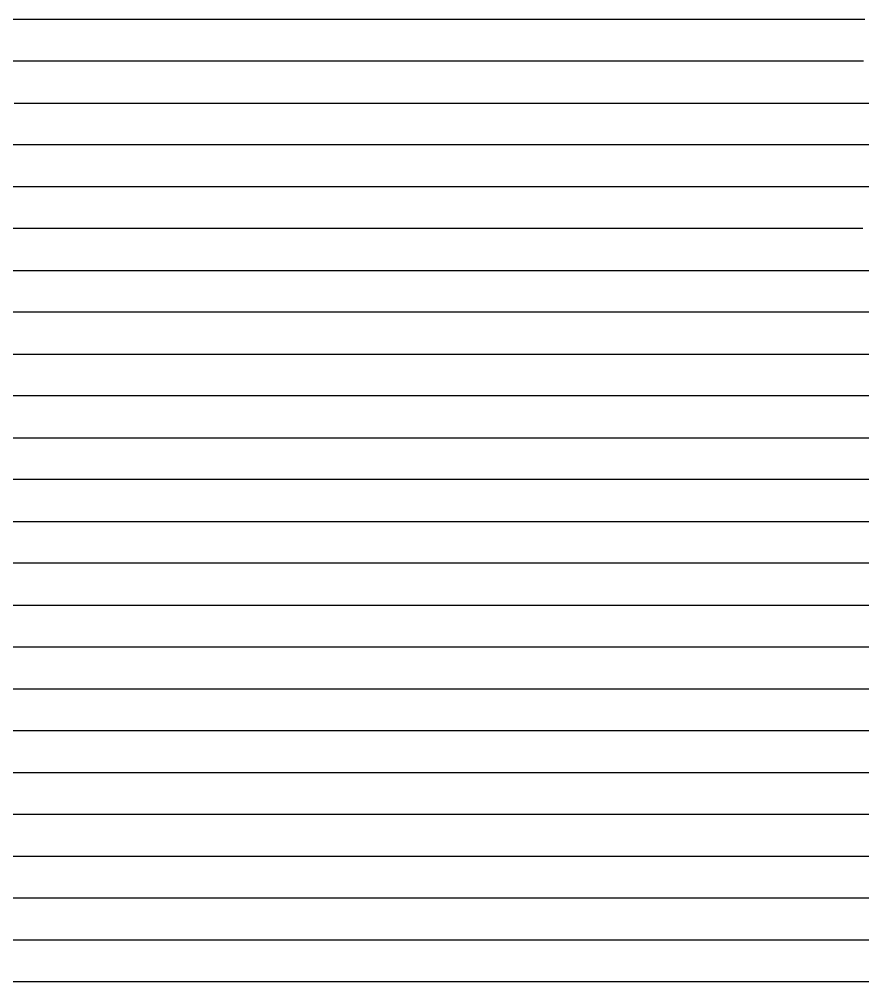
# Model space of a CAD drawing. Extents: x 20 to 170, y 60 to 234.
# Drawn here: x 113.75 to 132.5, y 125.14 to 146.54 of the extents above; entities that cross this region are included whole.
import ezdxf

# ---------------------------------------------------------------- set-up
doc = ezdxf.new("R2010")
doc.units = 0
doc.header["$LTSCALE"] = 0.000394
doc.layers.add('SPLINE', color=7, linetype='CONTINUOUS')

msp = doc.modelspace()

# ---------------------------------------------------------------- linework, layer by layer
at = {"layer": 'SPLINE', "color": 2}
for points in [[(113.461075, 146.538559, -22.803196), (113.810867, 146.538559, -22.696775), (114.160637, 146.538559, -22.696775), (114.616814, 146.538559, -22.850214), (115.030388, 146.538559, -22.884634), (115.380219, 146.538559, -22.862694), (115.926178, 146.538559, -22.527636), (116.252342, 146.538559, -22.108078), (116.951927, 146.538559, -21.23448), (117.649132, 146.538559, -20.554981), (117.824074, 146.538559, -20.395302), (117.998962, 146.538559, -20.279444), (118.346367, 146.538559, -20.151083), (119.045952, 146.538559, -20.035223), (120.440422, 146.538559, -19.715803), (121.837189, 146.538559, -19.646925), (122.534447, 146.538559, -19.731483), (123.231659, 146.538559, -19.878643), (123.928925, 146.538559, -20.141644), (124.278687, 146.538559, -20.329521), (124.45356, 146.538559, -20.482962), (124.628479, 146.538559, -20.667742), (125.630562, 146.538559, -21.807478), (125.651848, 146.538559, -21.807478), (126.155296, 146.538559, -21.50062), (126.786324, 146.538559, -20.94636), (127.103004, 146.538559, -20.683361), (127.419716, 146.538559, -20.529942), (128.116913, 146.538559, -20.276323), (128.466782, 146.538559, -20.160463), (128.814178, 146.538559, -20.129164), (129.513748, 146.538559, -20.100964), (130.210983, 146.538559, -20.104103), (130.908203, 146.538559, -20.163584), (131.257965, 146.538559, -20.238724), (131.605392, 146.538559, -20.407822), (132.543701, 146.538559, -21.00902)], [(132.51535, 145.607391, -19.117765), (132.21756, 145.607391, -20.714642), (132.203369, 145.607391, -20.764782), (132.000092, 145.607391, -21.03092), (131.976532, 145.607391, -21.03092), (131.605392, 145.607391, -20.711521), (131.257965, 145.607391, -20.529942), (130.908203, 145.607391, -20.376541), (130.210983, 145.607391, -20.100964), (128.814178, 145.607391, -20.053984), (127.767159, 145.607391, -20.057123), (127.419716, 145.607391, -20.113483), (126.372711, 145.607391, -20.498602), (126.022949, 145.607391, -20.730362), (125.174438, 145.607391, -21.531919), (124.758507, 145.607391, -21.804358), (124.737221, 145.607391, -21.810617), (124.628479, 145.607391, -21.672817), (124.278687, 145.607391, -21.2689), (123.928925, 145.607391, -20.924461), (123.581482, 145.607391, -20.639542), (123.231659, 145.607391, -20.379662), (121.837189, 145.607391, -19.894283), (120.440422, 145.607391, -19.709543), (119.743164, 145.607391, -19.790983), (119.045952, 145.607391, -19.850464), (118.346367, 145.607391, -20.075903), (117.998962, 145.607391, -20.151083), (117.649132, 145.607391, -20.235563), (117.299347, 145.607391, -20.326422), (116.951927, 145.607391, -20.508001), (116.777046, 145.607391, -20.667742), (116.602104, 145.607391, -20.883741), (116.252342, 145.607391, -21.33778), (115.675644, 145.607391, -22.057978), (115.096603, 145.607391, -22.668556), (115.075317, 145.607391, -22.684216), (114.857872, 145.607391, -22.784416), (114.115753, 145.607391, -23.144514), (113.789612, 145.607391, -23.147654), (113.113632, 145.607391, -23.128874)], [(113.635986, 144.676163, -23.150774), (114.160637, 144.676163, -22.959774), (114.857872, 144.676163, -22.192656), (115.555077, 144.676163, -21.331539), (115.9049, 144.676163, -20.936981), (116.252342, 144.676163, -20.677101), (116.602104, 144.676163, -20.498602), (116.951927, 144.676163, -20.329521), (117.124428, 144.676163, -20.260683), (118.095795, 144.676163, -20.022663), (118.56617, 144.676163, -19.975683), (119.045952, 144.676163, -19.822304), (119.743164, 144.676163, -19.787804), (120.440422, 144.676163, -19.922443), (120.790184, 144.676163, -20.019564), (121.137634, 144.676163, -20.091543), (121.837189, 144.676163, -20.392141), (122.184624, 144.676163, -20.526821), (122.534447, 144.676163, -20.730362), (123.231659, 144.676163, -21.24074), (123.732697, 144.676163, -21.732338), (123.75634, 144.676163, -21.744858), (124.219612, 144.676163, -21.456779), (124.975891, 144.676163, -20.714642), (125.325691, 144.676163, -20.448542), (125.675514, 144.676163, -20.332682), (126.372711, 144.676163, -20.079063), (126.722458, 144.676163, -19.991364), (127.419716, 144.676163, -19.988243), (128.29187, 144.676163, -20.019564), (128.814178, 144.676163, -20.028923), (129.513748, 144.676163, -20.069643), (130.210983, 144.676163, -20.154203), (131.496735, 144.676163, -20.652061), (132.196289, 144.676163, -16.907093), (132.276627, 144.676163, -16.518835), (132.305008, 144.676163, -16.406075), (132.479889, 144.676163, -15.989655), (132.652512, 144.676163, -15.757916)], [(132.652512, 143.747345, -15.156758), (132.305008, 143.747345, -15.629557), (132.130127, 143.747345, -16.067915), (131.605392, 143.747345, -17.683611), (131.468399, 143.747345, -18.175249), (131.305328, 143.747345, -18.898567), (130.865646, 143.747345, -20.332682), (130.84436, 143.747345, -20.370241), (130.210983, 143.747345, -20.138523), (129.589386, 143.747345, -20.122864), (128.946503, 143.747345, -20.248123), (128.641663, 143.747345, -20.110363), (128.466782, 143.747345, -20.050863), (128.116913, 143.747345, -20.010183), (127.767159, 143.747345, -19.994503), (126.022949, 143.747345, -19.903704), (125.675514, 143.747345, -19.935003), (124.628479, 143.747345, -20.151083), (124.278687, 143.747345, -20.323301), (123.928925, 143.747345, -20.642641), (123.231659, 143.747345, -21.25322), (122.621902, 143.747345, -21.685358), (122.600624, 143.747345, -21.691658), (121.837189, 143.747345, -21.14678), (120.440422, 143.747345, -20.389042), (120.090599, 143.747345, -20.263763), (119.743164, 143.747345, -20.185503), (119.676987, 143.747345, -20.176104), (119.045952, 143.747345, -19.988243), (118.346367, 143.747345, -19.975683), (117.998962, 143.747345, -20.016443), (117.649132, 143.747345, -20.069643), (117.299347, 143.747345, -20.154203), (116.602104, 143.747345, -20.304483), (116.252342, 143.747345, -20.410961), (115.205338, 143.747345, -20.924461), (114.857872, 143.747345, -21.20002), (113.461075, 143.747345, -22.699856)], [(113.461075, 142.816132, -21.816837), (114.160637, 142.816132, -21.14992), (114.857872, 142.816132, -20.786701), (115.205338, 142.816132, -20.617601), (115.555077, 142.816132, -20.479841), (116.427246, 142.816132, -20.348322), (117.299347, 142.816132, -20.176104), (117.649132, 142.816132, -20.151083), (118.346367, 142.816132, -20.194883), (119.045952, 142.816132, -20.495522), (119.393402, 142.816132, -20.611382), (119.568283, 142.816132, -20.692781), (120.440422, 142.816132, -21.15308), (121.421219, 142.816132, -21.741737), (121.444885, 142.816132, -21.751118), (121.541794, 142.816132, -21.694757), (123.231659, 142.816132, -20.288803), (123.581482, 142.816132, -20.072803), (123.928925, 142.816132, -19.988243), (124.628479, 142.816132, -19.906803), (125.325691, 142.816132, -19.869244), (126.022949, 142.816132, -19.900583), (127.419716, 142.816132, -20.025824), (127.767159, 142.816132, -20.129164), (128.116913, 142.816132, -20.313864), (128.837799, 142.816132, -20.680222), (128.85907, 142.816132, -20.683361), (129.197037, 142.816132, -20.517382), (129.535034, 142.816132, -20.429722), (130.210983, 142.816132, -20.457941), (130.25351, 142.816132, -20.470442), (130.277191, 142.816132, -20.454762), (130.359863, 142.816132, -20.326422), (131.184753, 142.816132, -16.543875), (131.203613, 142.816132, -16.462435), (131.300537, 142.816132, -16.171255), (131.605392, 142.816132, -15.632656), (131.780304, 142.816132, -15.438578), (131.955276, 142.816132, -15.300777), (132.305008, 142.816132, -15.106618), (132.827393, 142.816132, -14.893698)], [(132.50116, 141.884872, -15.056559), (132.305008, 141.884872, -15.065918), (131.955276, 141.884872, -15.141078), (131.780304, 141.884872, -15.231877), (131.236786, 141.884872, -15.610736), (131.050018, 141.884872, -15.745437), (130.865646, 141.884872, -15.908256), (130.527679, 141.884872, -16.258915), (130.369354, 141.884872, -16.531355), (130.288986, 141.884872, -16.741133), (130.210983, 141.884872, -17.079313), (129.447601, 141.884872, -20.667742), (129.426315, 141.884872, -20.746021), (128.814178, 141.884872, -21.2689), (128.771622, 141.884872, -21.290819), (127.419716, 141.884872, -20.445381), (126.722458, 141.884872, -20.113483), (126.372711, 141.884872, -20.038303), (125.675514, 141.884872, -19.894283), (125.325691, 141.884872, -19.850464), (124.628479, 141.884872, -19.831663), (123.231659, 141.884872, -19.825403), (122.884216, 141.884872, -19.856724), (122.534447, 141.884872, -19.994503), (121.837189, 141.884872, -20.567501), (120.440422, 141.884872, -21.5194), (120.005493, 141.884872, -21.700977), (119.045952, 141.884872, -21.215679), (117.649132, 141.884872, -20.592562), (116.951927, 141.884872, -20.476702), (116.252342, 141.884872, -20.495522), (115.555077, 141.884872, -20.508001), (115.205338, 141.884872, -20.583181), (114.725517, 141.884872, -20.814861), (114.411201, 141.884872, -20.858702), (114.252831, 141.884872, -20.902561), (113.461075, 141.884872, -21.26264)], [(113.461075, 140.953674, -21.06226), (114.02832, 140.953674, -20.9965), (114.236282, 140.953674, -20.902561), (114.444283, 140.953674, -20.830502), (114.857872, 140.953674, -20.808641), (115.304573, 140.953674, -20.818022), (115.772522, 140.953674, -20.936981), (116.252342, 140.953674, -20.95266), (116.951927, 140.953674, -21.087299), (117.649132, 140.953674, -21.36286), (118.433823, 140.953674, -21.688498), (118.911255, 140.953674, -21.591457), (120.440422, 140.953674, -20.664581), (121.837189, 140.953674, -19.853603), (123.231659, 140.953674, -19.803463), (123.581482, 140.953674, -19.819143), (124.628479, 140.953674, -19.834784), (125.325691, 140.953674, -20.003883), (126.022949, 140.953674, -20.226183), (126.722458, 140.953674, -20.567501), (127.419716, 140.953674, -21.00902), (127.790764, 140.953674, -21.265779), (127.812042, 140.953674, -21.26264), (128.086243, 140.953674, -21.1374), (128.485657, 140.953674, -20.799221), (128.502243, 140.953674, -20.746021), (128.814178, 140.953674, -19.192905), (129.338898, 140.953674, -16.744253), (129.513748, 140.953674, -16.352835), (129.861221, 140.953674, -15.999016), (130.144806, 140.953674, -15.864375), (130.908203, 140.953674, -15.278837), (131.257965, 140.953674, -15.119158), (131.605392, 140.953674, -15.075318), (132.305008, 140.953674, -15.056559), (133.002243, 140.953674, -15.059658)], [(133.002243, 140.024841, -15.235017), (131.605392, 140.024841, -15.090979), (130.908203, 140.024841, -15.125438), (130.210983, 140.024841, -15.263177), (129.164001, 140.024841, -15.660856), (128.814178, 140.024841, -15.901996), (128.641663, 140.024841, -16.108635), (128.466782, 140.024841, -16.431135), (128.379303, 140.024841, -16.738033), (127.571022, 140.024841, -20.714642), (127.549736, 140.024841, -20.786701), (127.244835, 140.024841, -21.0497), (127.223549, 140.024841, -21.059139), (126.765022, 140.024841, -21.14992), (126.67997, 140.024841, -21.15308), (126.661079, 140.024841, -21.14678), (126.022949, 140.024841, -20.661442), (124.628479, 140.024841, -20.091543), (123.928925, 140.024841, -19.922443), (123.581482, 140.024841, -19.859863), (122.534447, 140.024841, -19.775324), (121.837189, 140.024841, -19.753384), (121.137634, 140.024841, -19.759684), (120.790184, 140.024841, -19.859863), (120.090599, 140.024841, -20.176104), (119.743164, 140.024841, -20.288803), (119.045952, 140.024841, -20.702162), (117.649132, 140.024841, -21.381639), (117.299347, 140.024841, -21.50688), (116.928261, 140.024841, -21.754257), (116.252342, 140.024841, -21.591457), (115.370781, 140.024841, -21.34096), (115.05407, 140.024841, -21.2689), (114.508072, 140.024841, -21.0341), (114.160637, 140.024841, -20.999599), (113.461075, 140.024841, -21.0341)], [(113.461075, 139.093628, -21.36286), (113.810867, 139.093628, -21.41922), (114.160637, 139.093628, -21.5476), (114.857872, 139.093628, -21.826298), (115.467651, 139.093628, -22.001617), (115.488922, 139.093628, -21.989098), (116.252342, 139.093628, -21.36286), (116.951927, 139.093628, -20.814861), (117.649132, 139.093628, -20.470442), (117.975288, 139.093628, -20.329521), (118.303825, 139.093628, -20.270063), (119.045952, 139.093628, -19.950644), (120.090599, 139.093628, -19.781544), (120.440422, 139.093628, -19.750223), (121.837189, 139.093628, -19.759684), (122.534447, 139.093628, -19.844183), (123.231659, 139.093628, -20.007004), (124.628479, 139.093628, -20.504902), (125.250061, 139.093628, -20.799221), (125.871681, 139.093628, -21.1875), (125.892937, 139.093628, -21.1875), (126.096191, 139.093628, -21.121759), (126.363235, 139.093628, -20.818022), (126.61142, 139.093628, -20.583181), (126.635017, 139.093628, -20.529942), (127.02742, 139.093628, -18.848467), (127.419716, 139.093628, -16.932173), (127.507179, 139.093628, -16.562654), (127.59462, 139.093628, -16.346615), (127.767159, 139.093628, -16.064795), (128.116913, 139.093628, -15.732857), (128.466782, 139.093628, -15.579476), (129.338898, 139.093628, -15.397838), (129.884827, 139.093628, -15.354017), (130.210983, 139.093628, -15.241278), (130.908203, 139.093628, -15.194277), (131.780304, 139.093628, -15.281978), (132.130127, 139.093628, -15.332077), (132.305008, 139.093628, -15.375957), (132.652512, 139.093628, -15.551256)], [(133.002243, 138.162445, -16.459335), (132.305008, 138.162445, -15.955235), (131.605392, 138.162445, -15.554397), (131.257965, 138.162445, -15.419737), (130.908203, 138.162445, -15.375957), (130.210983, 138.162445, -15.363418), (129.513748, 138.162445, -15.354017), (129.164001, 138.162445, -15.413477), (128.814178, 138.162445, -15.482357), (127.419716, 138.162445, -15.720356), (127.069977, 138.162445, -15.933275), (126.722458, 138.162445, -16.352835), (126.594841, 138.162445, -16.622173), (126.533409, 138.162445, -16.828793), (126.219124, 138.162445, -18.156469), (126.19783, 138.162445, -18.234749), (125.8386, 138.162445, -18.951767), (125.630562, 138.162445, -19.233625), (125.417908, 138.162445, -19.565525), (125.20282, 138.162445, -20.069643), (124.909691, 138.162445, -20.915062), (124.893204, 138.162445, -20.94636), (124.628479, 138.162445, -20.843061), (124.125061, 138.162445, -20.811762), (122.534447, 138.162445, -20.169844), (122.184624, 138.162445, -20.010183), (121.837189, 138.162445, -19.894283), (121.558304, 138.162445, -19.837963), (121.279427, 138.162445, -19.790983), (120.724014, 138.162445, -19.750223), (119.743164, 138.162445, -19.603106), (119.045952, 138.162445, -19.640665), (118.696159, 138.162445, -19.684505), (118.346367, 138.162445, -19.703283), (118.171509, 138.162445, -19.725183), (117.299347, 138.162445, -19.837963), (116.951927, 138.162445, -19.944384), (116.252342, 138.162445, -20.342041), (115.9049, 138.162445, -20.517382), (115.555077, 138.162445, -20.792961), (115.250229, 138.162445, -21.03722), (114.857872, 138.162445, -21.400419), (113.853378, 138.162445, -22.364836), (113.808487, 138.162445, -22.361715), (113.461075, 138.162445, -22.236456)], [(113.461075, 137.233582, -21.625877), (114.857872, 137.233582, -20.379662), (115.205338, 137.233582, -20.129164), (116.079811, 137.233582, -19.703283), (116.252342, 137.233582, -19.625006), (117.649132, 137.233582, -19.412066), (119.045952, 137.233582, -19.480986), (119.438293, 137.233582, -19.596846), (120.440422, 137.233582, -19.684505), (120.790184, 137.233582, -19.740864), (121.137634, 137.233582, -19.825403), (121.312553, 137.233582, -19.922443), (121.837189, 137.233582, -20.285704), (123.302528, 137.233582, -21.012159), (123.316757, 137.233582, -21.01528), (123.690186, 137.233582, -20.846222), (123.855598, 137.233582, -20.711521), (124.271591, 137.233582, -19.155285), (124.342506, 137.233582, -18.911087), (124.737221, 137.233582, -17.768171), (124.80336, 137.233582, -17.620991), (124.975891, 137.233582, -17.389311), (125.21698, 137.233582, -17.242151), (125.434433, 137.233582, -17.160753), (125.455681, 137.233582, -17.141912), (125.739365, 137.233582, -16.575195), (126.022949, 137.233582, -16.161875), (126.372711, 137.233582, -15.889456), (126.722458, 137.233582, -15.757916), (127.419716, 137.233582, -15.673396), (128.814178, 137.233582, -15.544996), (129.468811, 137.233582, -15.544996), (129.839935, 137.233582, -15.519977), (130.210983, 137.233582, -15.538736), (130.560776, 137.233582, -15.629557), (130.908203, 137.233582, -15.817415), (131.605392, 137.233582, -16.211935), (132.368851, 137.233582, -16.763073), (132.652512, 137.233582, -16.994793)], [(133.002243, 136.302399, -18.594828), (132.305008, 136.302399, -17.793211), (131.605392, 136.302399, -17.157593), (130.908203, 136.302399, -16.609632), (130.210983, 136.302399, -16.171255), (129.861221, 136.302399, -15.930136), (129.513748, 136.302399, -15.767336), (128.814178, 136.302399, -15.714096), (127.419716, 136.302399, -15.745437), (126.722458, 136.302399, -15.773577), (126.372711, 136.302399, -15.801756), (126.022949, 136.302399, -15.848736), (125.675514, 136.302399, -15.933275), (125.500572, 136.302399, -16.008415), (124.628479, 136.302399, -16.327795), (124.354309, 136.302399, -16.471855), (124.082527, 136.302399, -16.716093), (123.81073, 136.302399, -17.179533), (123.53653, 136.302399, -18.162729), (123.515244, 136.302399, -18.225349), (123.231659, 136.302399, -18.504007), (122.985832, 136.302399, -18.710648), (122.721161, 136.302399, -19.036327), (122.454063, 136.302399, -19.615625), (122.05941, 136.302399, -20.802341), (122.042831, 136.302399, -20.830502), (121.924644, 136.302399, -20.908821), (121.901039, 136.302399, -20.915062), (121.39994, 136.302399, -20.692781), (121.137634, 136.302399, -20.508001), (120.440422, 136.302399, -19.928743), (120.090599, 136.302399, -19.784723), (119.045952, 136.302399, -19.455925), (117.649132, 136.302399, -19.405806), (116.252342, 136.302399, -19.584286), (115.555077, 136.302399, -19.709543), (115.205338, 136.302399, -19.850464), (114.508072, 136.302399, -20.075903), (114.160637, 136.302399, -20.238724), (113.418564, 136.302399, -20.808641)], [(113.461075, 135.37117, -20.226183), (113.973946, 135.37117, -20.104103), (114.508072, 135.37117, -20.044603), (115.205338, 135.37117, -19.819143), (115.555077, 135.37117, -19.750223), (117.649132, 135.37117, -19.574905), (118.346367, 135.37117, -19.637526), (118.696159, 135.37117, -19.806623), (119.12394, 135.37117, -20.138523), (119.676987, 135.37117, -20.338942), (119.993698, 135.37117, -20.470442), (120.251289, 135.37117, -20.639542), (120.310432, 135.37117, -20.689602), (120.331696, 135.37117, -20.673962), (120.664932, 135.37117, -20.050863), (120.913094, 135.37117, -19.697025), (121.161232, 135.37117, -19.496645), (121.29361, 135.37117, -19.421505), (121.631577, 135.37117, -19.020687), (121.837189, 135.37117, -18.406969), (122.00975, 135.37117, -17.937269), (122.184624, 135.37117, -17.671131), (122.576965, 135.37117, -17.345451), (123.406609, 135.37117, -16.540735), (123.581482, 135.37117, -16.418634), (123.928925, 135.37117, -16.305895), (124.628479, 135.37117, -16.193174), (125.020813, 135.37117, -16.152494), (125.521851, 135.37117, -15.970876), (126.022949, 135.37117, -15.914495), (127.419716, 135.37117, -15.914495), (127.767159, 135.37117, -15.992755), (128.183151, 135.37117, -16.161875), (128.466782, 135.37117, -16.171255), (128.814178, 135.37117, -16.255795), (129.338898, 135.37117, -16.525055), (129.513748, 135.37117, -16.640953), (130.210983, 135.37117, -17.135653), (131.605392, 135.37117, -18.297369), (132.697296, 135.37117, -19.371386)], [(133.002243, 134.442291, -20.204264), (131.737793, 134.442291, -19.518545), (131.605392, 134.442291, -19.390165), (130.210983, 134.442291, -18.222189), (129.513748, 134.442291, -17.724371), (128.814178, 134.442291, -17.179533), (127.419716, 134.442291, -16.578295), (127.091248, 134.442291, -16.456215), (126.765022, 134.442291, -16.343454), (126.438866, 134.442291, -16.309055), (126.110374, 134.442291, -16.309055), (126.022949, 134.442291, -16.287115), (125.325691, 134.442291, -16.152494), (124.628479, 134.442291, -16.177515), (123.581482, 134.442291, -16.352835), (123.231659, 134.442291, -16.428015), (122.884216, 134.442291, -16.546995), (122.709335, 134.442291, -16.637833), (122.534447, 134.442291, -16.750513), (121.837189, 134.442291, -17.179533), (120.440422, 134.442291, -18.547867), (120.144966, 134.442291, -18.932987), (119.851898, 134.442291, -19.484085), (119.83062, 134.442291, -19.515406), (119.045952, 134.442291, -20.007004), (118.691422, 134.442291, -20.263763), (118.452721, 134.442291, -20.326422), (118.216377, 134.442291, -20.414082), (117.949303, 134.442291, -20.295103), (117.60424, 134.442291, -20.194883), (117.299347, 134.442291, -20.151083), (117.124428, 134.442291, -20.154203), (116.864494, 134.442291, -20.176104), (116.602104, 134.442291, -20.110363), (116.252342, 134.442291, -20.057123), (115.642593, 134.442291, -20.094664), (114.857872, 134.442291, -20.053984), (113.461075, 134.442291, -20.198044)], [(113.461075, 133.511124, -20.363981), (113.832123, 133.511124, -20.395302), (114.160637, 133.511124, -20.363981), (114.508072, 133.511124, -20.376541), (114.857872, 133.511124, -20.454762), (115.796188, 133.511124, -20.633242), (116.008926, 133.511124, -20.595661), (116.252342, 133.511124, -20.420341), (116.448509, 133.511124, -20.313864), (117.039352, 133.511124, -20.044603), (117.649132, 133.511124, -19.609325), (117.887825, 133.511124, -19.474686), (118.140755, 133.511124, -19.368265), (118.592194, 133.511124, -19.036327), (118.819061, 133.511124, -18.895428), (118.975044, 133.511124, -18.823427), (119.743164, 133.511124, -18.262909), (120.672035, 133.511124, -17.664871), (120.778389, 133.511124, -17.580311), (121.116348, 133.511124, -17.386171), (121.36924, 133.511124, -17.292271), (121.813591, 133.511124, -17.148193), (122.534447, 133.511124, -16.709833), (122.884216, 133.511124, -16.578295), (123.231659, 133.511124, -16.540735), (123.928925, 133.511124, -16.575195), (124.278687, 133.511124, -16.659733), (124.628479, 133.511124, -16.625273), (124.975891, 133.511124, -16.665993), (125.325691, 133.511124, -16.791233), (126.022949, 133.511124, -16.985373), (126.372711, 133.511124, -17.063633), (126.895103, 133.511124, -17.254671), (127.069977, 133.511124, -17.332951), (127.419716, 133.511124, -17.555271), (128.247009, 133.511124, -17.855829), (128.466782, 133.511124, -17.974869), (128.575455, 133.511124, -18.059389), (128.814178, 133.511124, -18.269169), (130.210983, 133.511124, -19.243006), (130.756958, 133.511124, -19.697025), (131.605392, 133.511124, -20.075903), (132.378342, 133.511124, -20.511162), (132.456268, 133.511124, -20.523682), (132.839172, 133.511124, -20.332682)], [(133.699463, 132.579895, -18.967447), (131.846497, 132.579895, -20.482962), (131.577026, 132.579895, -20.630161), (131.345428, 132.579895, -20.633242), (130.440277, 132.579895, -20.172943), (129.861221, 132.579895, -19.653185), (129.68634, 132.579895, -19.506025), (129.513748, 132.579895, -19.380745), (128.814178, 132.579895, -19.036327), (128.466782, 132.579895, -18.845327), (128.116913, 132.579895, -18.738867), (127.703339, 132.579895, -18.688787), (127.419716, 132.579895, -18.582287), (126.982437, 132.579895, -18.463327), (126.722458, 132.579895, -18.29423), (126.110374, 132.579895, -17.974869), (126.022949, 132.579895, -17.937269), (125.848007, 132.579895, -17.890329), (125.325691, 132.579895, -17.780731), (124.628479, 132.579895, -17.533331), (123.515244, 132.579895, -17.260891), (123.231659, 132.579895, -17.232771), (123.035492, 132.579895, -17.267191), (122.425743, 132.579895, -17.176413), (121.837189, 132.579895, -17.204573), (120.790184, 132.579895, -17.552151), (120.352974, 132.579895, -17.821411), (119.045952, 132.579895, -18.187769), (118.346367, 132.579895, -18.494627), (117.299347, 132.579895, -18.926727), (116.951927, 132.579895, -19.036327), (116.602104, 132.579895, -19.233625), (114.857872, 132.579895, -20.104103), (113.439827, 132.579895, -20.764782)], [(113.461075, 131.648697, -19.769043), (113.810867, 131.648697, -19.615625), (114.160637, 131.648697, -19.434006), (114.508072, 131.648697, -19.330666), (114.574303, 131.648697, -19.321285), (114.857872, 131.648697, -19.205425), (116.252342, 131.648697, -18.713827), (117.649132, 131.648697, -18.438269), (118.128944, 131.648697, -18.353729), (118.346367, 131.648697, -18.272329), (119.109749, 131.648697, -18.134529), (119.918106, 131.648697, -17.87151), (120.090599, 131.648697, -17.830791), (120.986359, 131.648697, -17.783831), (121.837189, 131.648697, -17.624151), (122.184624, 131.648697, -17.671131), (122.534447, 131.648697, -17.840189), (122.57225, 131.648697, -17.87151), (123.144234, 131.648697, -18.228489), (123.231659, 131.648697, -18.228489), (124.628479, 131.648697, -18.428909), (126.022949, 131.648697, -19.030067), (127.02742, 131.648697, -19.286825), (127.233063, 131.648697, -19.249226), (127.419716, 131.648697, -19.221106), (127.767159, 131.648697, -19.230465), (128.116913, 131.648697, -19.271185), (128.466782, 131.648697, -19.368265), (128.814178, 131.648697, -19.540485), (129.164001, 131.648697, -19.825403), (129.513748, 131.648697, -20.138523), (130.210983, 131.648697, -20.727201), (130.319748, 131.648697, -20.808641), (130.341003, 131.648697, -20.814861), (130.520599, 131.648697, -20.792961), (130.773453, 131.648697, -20.648922), (131.605392, 131.648697, -19.919323), (132.479889, 131.648697, -19.058268), (132.652512, 131.648697, -18.914248)], [(133.002243, 130.719849, -18.29423), (132.305008, 130.719849, -18.463327), (131.955276, 130.719849, -18.566628), (131.605392, 130.719849, -18.798388), (130.210983, 130.719849, -20.151083), (130.045578, 130.719849, -20.329521), (129.745377, 130.719849, -20.695902), (129.381454, 130.719849, -20.886902), (129.360168, 130.719849, -20.883741), (128.814178, 130.719849, -20.395302), (128.771622, 130.719849, -20.363981), (128.667603, 130.719849, -20.273184), (128.417175, 130.719849, -20.094664), (128.083832, 130.719849, -19.985064), (127.419716, 130.719849, -20.057123), (127.190498, 130.719849, -20.107224), (126.961174, 130.719849, -20.185503), (126.481422, 130.719849, -20.069643), (126.252205, 130.719849, -19.994503), (126.022949, 130.719849, -19.900583), (125.684929, 130.719849, -19.800364), (125.346977, 130.719849, -19.671946), (124.649727, 130.719849, -19.315025), (124.344833, 130.719849, -19.217945), (123.231659, 130.719849, -19.070747), (122.997696, 130.719849, -19.008167), (122.76371, 130.719849, -18.992527), (122.293373, 130.719849, -18.986227), (122.272079, 130.719849, -18.976868), (121.837189, 130.719849, -18.638647), (121.553596, 130.719849, -18.453949), (120.995827, 130.719849, -18.29423), (120.440422, 130.719849, -18.313049), (120.310432, 130.719849, -18.325529), (119.97715, 130.719849, -18.244129), (119.665207, 130.719849, -18.225349), (119.045952, 130.719849, -18.25351), (117.649132, 130.719849, -18.413229), (117.299347, 130.719849, -18.472687), (116.252342, 130.719849, -18.682487), (115.425079, 130.719849, -18.951767), (114.857872, 130.719849, -18.951767), (113.810867, 130.719849, -18.998747), (113.461075, 130.719849, -19.058268)], [(113.461075, 129.788635, -19.026947), (114.857872, 129.788635, -18.951767), (116.252342, 129.788635, -18.961187), (116.448509, 129.788635, -18.964327), (117.048836, 129.788635, -18.932987), (117.273376, 129.788635, -18.929907), (117.649132, 129.788635, -18.861008), (117.920944, 129.788635, -18.817127), (118.195091, 129.788635, -18.807747), (118.466911, 129.788635, -18.842167), (118.762367, 129.788635, -18.945547), (119.154694, 129.788635, -18.914248), (119.414673, 129.788635, -18.926727), (120.440422, 129.788635, -19.170965), (120.669678, 129.788635, -19.217945), (120.932053, 129.788635, -19.318146), (121.421219, 129.788635, -19.637526), (121.615059, 129.788635, -19.700144), (122.00975, 129.788635, -19.715803), (122.184624, 129.788635, -19.737743), (122.534447, 129.788635, -19.844183), (123.231659, 129.788635, -20.072803), (124.628479, 129.788635, -20.363981), (125.805466, 129.788635, -20.824282), (126.022949, 129.788635, -20.824282), (126.263977, 129.788635, -20.836802), (126.523987, 129.788635, -20.896301), (126.973076, 129.788635, -20.514261), (127.419716, 129.788635, -20.238724), (128.116913, 129.788635, -20.204264), (128.466782, 129.788635, -20.238724), (128.880356, 129.788635, -20.414082), (129.064728, 129.788635, -20.151083), (129.556305, 129.788635, -19.531105), (129.884827, 129.788635, -19.230465), (130.047867, 129.788635, -19.149065), (130.170822, 129.788635, -19.098946), (130.908203, 129.788635, -18.560368), (131.257965, 129.788635, -18.419449), (132.305008, 129.788635, -18.244129), (133.002243, 129.788635, -18.234749)], [(133.002243, 128.857422, -18.244129), (132.305008, 128.857422, -18.234749), (131.955276, 128.857422, -18.272329), (131.257965, 128.857422, -18.381929), (130.908203, 128.857422, -18.381929), (130.210983, 128.857422, -18.453949), (129.164001, 128.857422, -18.876667), (128.814178, 128.857422, -19.111506), (128.478546, 128.857422, -19.581165), (128.126404, 128.857422, -20.179243), (127.854607, 128.857422, -20.454762), (127.419716, 128.857422, -20.533062), (127.060471, 128.857422, -20.749102), (126.698845, 128.857422, -21.099819), (126.677589, 128.857422, -21.11232), (126.186028, 128.857422, -21.09672), (124.975891, 128.857422, -21.099819), (124.80336, 128.857422, -21.115499), (124.45356, 128.857422, -21.181219), (123.831993, 128.857422, -21.14678), (123.231659, 128.857422, -21.0341), (122.643188, 128.857422, -20.886902), (122.276833, 128.857422, -20.849321), (122.106659, 128.857422, -20.865002), (121.683586, 128.857422, -20.730362), (121.529953, 128.857422, -20.695902), (121.281784, 128.857422, -20.689602), (120.615303, 128.857422, -20.426601), (120.440422, 128.857422, -20.348322), (119.743164, 128.857422, -20.204264), (119.459564, 128.857422, -20.122864), (119.045952, 128.857422, -20.050863), (117.649132, 128.857422, -19.656305), (116.252342, 128.857422, -19.521666), (115.9049, 128.857422, -19.499725), (115.555077, 128.857422, -19.446526), (115.205338, 128.857422, -19.424625), (114.857872, 128.857422, -19.380745), (114.333191, 128.857422, -19.286825), (113.810867, 128.857422, -19.311865), (113.461075, 128.857422, -19.268045)], [(113.461075, 127.928581, -19.869244), (114.857872, 127.928581, -20.176104), (116.252342, 127.928581, -20.414082), (116.602104, 127.928581, -20.489222), (116.81955, 127.928581, -20.564362), (116.951927, 127.928581, -20.630161), (117.649132, 127.928581, -20.858702), (117.911507, 127.928581, -20.9965), (118.020233, 127.928581, -21.0779), (119.045952, 127.928581, -21.2689), (119.317772, 127.928581, -21.347179), (119.433571, 127.928581, -21.331539), (119.665207, 127.928581, -21.3284), (120.286766, 127.928581, -21.597717), (121.246338, 127.928581, -21.591457), (121.662308, 127.928581, -21.475559), (121.837189, 127.928581, -21.434879), (122.184624, 127.928581, -21.40358), (122.534447, 127.928581, -21.40358), (122.709335, 127.928581, -21.42544), (122.884216, 127.928581, -21.43174), (123.231659, 127.928581, -21.40358), (123.928925, 127.928581, -21.30024), (124.628479, 127.928581, -21.306459), (124.933365, 127.928581, -21.319019), (125.259552, 127.928581, -21.306459), (125.642387, 127.928581, -21.06852), (125.833817, 127.928581, -21.00902), (126.089096, 127.928581, -20.94636), (126.110374, 127.928581, -20.930721), (126.694099, 127.928581, -20.210524), (126.984856, 127.928581, -19.894283), (127.296852, 127.928581, -19.725183), (127.942032, 127.928581, -19.067627), (128.116913, 127.928581, -18.914248), (128.466782, 127.928581, -18.760807), (128.814178, 127.928581, -18.698147), (129.818649, 127.928581, -18.572927), (130.210983, 127.928581, -18.419449), (131.605392, 127.928581, -18.406969), (132.305008, 127.928581, -18.453949), (133.002243, 127.928581, -18.776447)], [(133.002243, 126.99736, -19.506025), (131.605392, 126.99736, -18.848467), (131.203613, 126.99736, -18.741987), (130.79953, 126.99736, -18.723207), (130.210983, 126.99736, -18.588587), (129.513748, 126.99736, -18.576067), (129.338898, 126.99736, -18.594828), (128.116913, 126.99736, -18.788967), (127.419716, 126.99736, -18.998747), (127.244835, 126.99736, -19.086445), (126.372711, 126.99736, -19.449665), (126.022949, 126.99736, -19.715803), (125.455681, 126.99736, -20.332682), (125.250061, 126.99736, -20.423462), (125.042099, 126.99736, -20.561241), (124.628479, 126.99736, -20.896301), (124.290459, 126.99736, -21.215679), (123.252907, 126.99736, -21.522539), (120.090599, 126.99736, -21.835678), (119.743164, 126.99736, -21.920218), (119.045952, 126.99736, -22.123737), (118.346367, 126.99736, -22.051758), (117.998962, 126.99736, -22.007877), (117.649132, 126.99736, -22.001617), (117.322975, 126.99736, -22.026638), (117.299347, 126.99736, -22.020437), (117.039352, 126.99736, -21.879498), (116.777046, 126.99736, -21.838778), (116.644661, 126.99736, -21.851337), (116.127052, 126.99736, -21.597717), (115.91671, 126.99736, -21.50688), (115.7631, 126.99736, -21.4662), (115.271507, 126.99736, -21.38476), (115.254974, 126.99736, -21.37538), (115.184059, 126.99736, -21.306459), (114.857872, 126.99736, -21.10294), (114.160637, 126.99736, -20.949539), (113.810867, 126.99736, -20.814861), (113.461075, 126.99736, -20.714642)], [(113.496521, 126.0662, -21.841938), (114.007034, 126.0662, -22.045458), (114.160637, 126.0662, -22.079878), (114.278831, 126.0662, -22.123737), (114.553001, 126.0662, -22.308475), (114.574303, 126.0662, -22.327276), (114.857872, 126.0662, -22.308475), (116.252342, 126.0662, -22.258396), (116.918831, 126.0662, -22.245855), (117.60424, 126.0662, -22.349195), (117.998962, 126.0662, -22.239555), (118.346367, 126.0662, -22.189476), (119.045952, 126.0662, -22.180098), (119.492661, 126.0662, -22.173838), (119.953514, 126.0662, -22.173838), (120.222977, 126.0662, -22.073618), (120.440422, 126.0662, -22.010998), (121.837189, 126.0662, -21.37538), (123.231659, 126.0662, -20.883741), (123.53653, 126.0662, -20.811762), (123.581482, 126.0662, -20.786701), (124.115601, 126.0662, -20.248123), (124.628479, 126.0662, -19.888023), (125.675514, 126.0662, -19.465305), (126.514542, 126.0662, -19.192905), (127.02742, 126.0662, -19.142805), (127.419716, 126.0662, -18.986227), (128.116913, 126.0662, -18.923607), (128.814178, 126.0662, -18.907948), (129.513748, 126.0662, -18.923607), (129.68634, 126.0662, -18.976868), (130.210983, 126.0662, -19.155285), (130.560776, 126.0662, -19.243006), (130.733292, 126.0662, -19.315025), (131.257965, 126.0662, -19.556086), (131.692871, 126.0662, -19.740864), (131.955276, 126.0662, -19.869244), (131.976532, 126.0662, -19.869244), (133.002243, 126.0662, -18.632427)], [(132.652512, 125.137299, -17.802631), (132.479889, 125.137299, -17.959209), (131.93396, 125.137299, -18.557247), (131.605392, 125.137299, -18.792088), (131.094986, 125.137299, -19.390165), (130.950714, 125.137299, -19.571785), (130.837265, 125.137299, -19.731483), (130.560776, 125.137299, -20.207443), (130.210983, 125.137299, -20.038303), (129.480682, 125.137299, -19.750223), (129.147415, 125.137299, -19.609325), (128.814178, 125.137299, -19.437105), (128.42186, 125.137299, -19.346325), (128.029556, 125.137299, -19.336966), (127.419716, 125.137299, -19.152185), (126.722458, 125.137299, -19.145926), (126.372711, 125.137299, -19.205425), (125.609306, 125.137299, -19.452826), (125.325691, 125.137299, -19.480986), (124.628479, 125.137299, -19.618765), (123.75634, 125.137299, -19.941263), (123.581482, 125.137299, -20.016443), (123.231659, 125.137299, -20.188623), (122.534447, 125.137299, -20.482962), (122.184624, 125.137299, -20.598822), (122.00975, 125.137299, -20.648922), (121.837189, 125.137299, -20.677101), (121.662308, 125.137299, -20.730362), (121.137634, 125.137299, -20.918242), (120.790184, 125.137299, -20.977699), (120.615303, 125.137299, -21.03722), (120.090599, 125.137299, -21.272039), (119.743164, 125.137299, -21.469299), (119.045952, 125.137299, -21.954638), (118.041519, 125.137299, -22.584036), (117.649132, 125.137299, -22.577776), (117.377319, 125.137299, -22.593416), (117.103203, 125.137299, -22.612196), (116.668335, 125.137299, -22.584036), (116.101067, 125.137299, -22.618456), (116.079811, 125.137299, -22.615376), (115.555077, 125.137299, -22.389915), (114.857872, 125.137299, -22.324116), (113.461075, 125.137299, -22.330376)]]:
    msp.add_polyline3d(points, dxfattribs=at)

doc.saveas('drawing.dxf')
